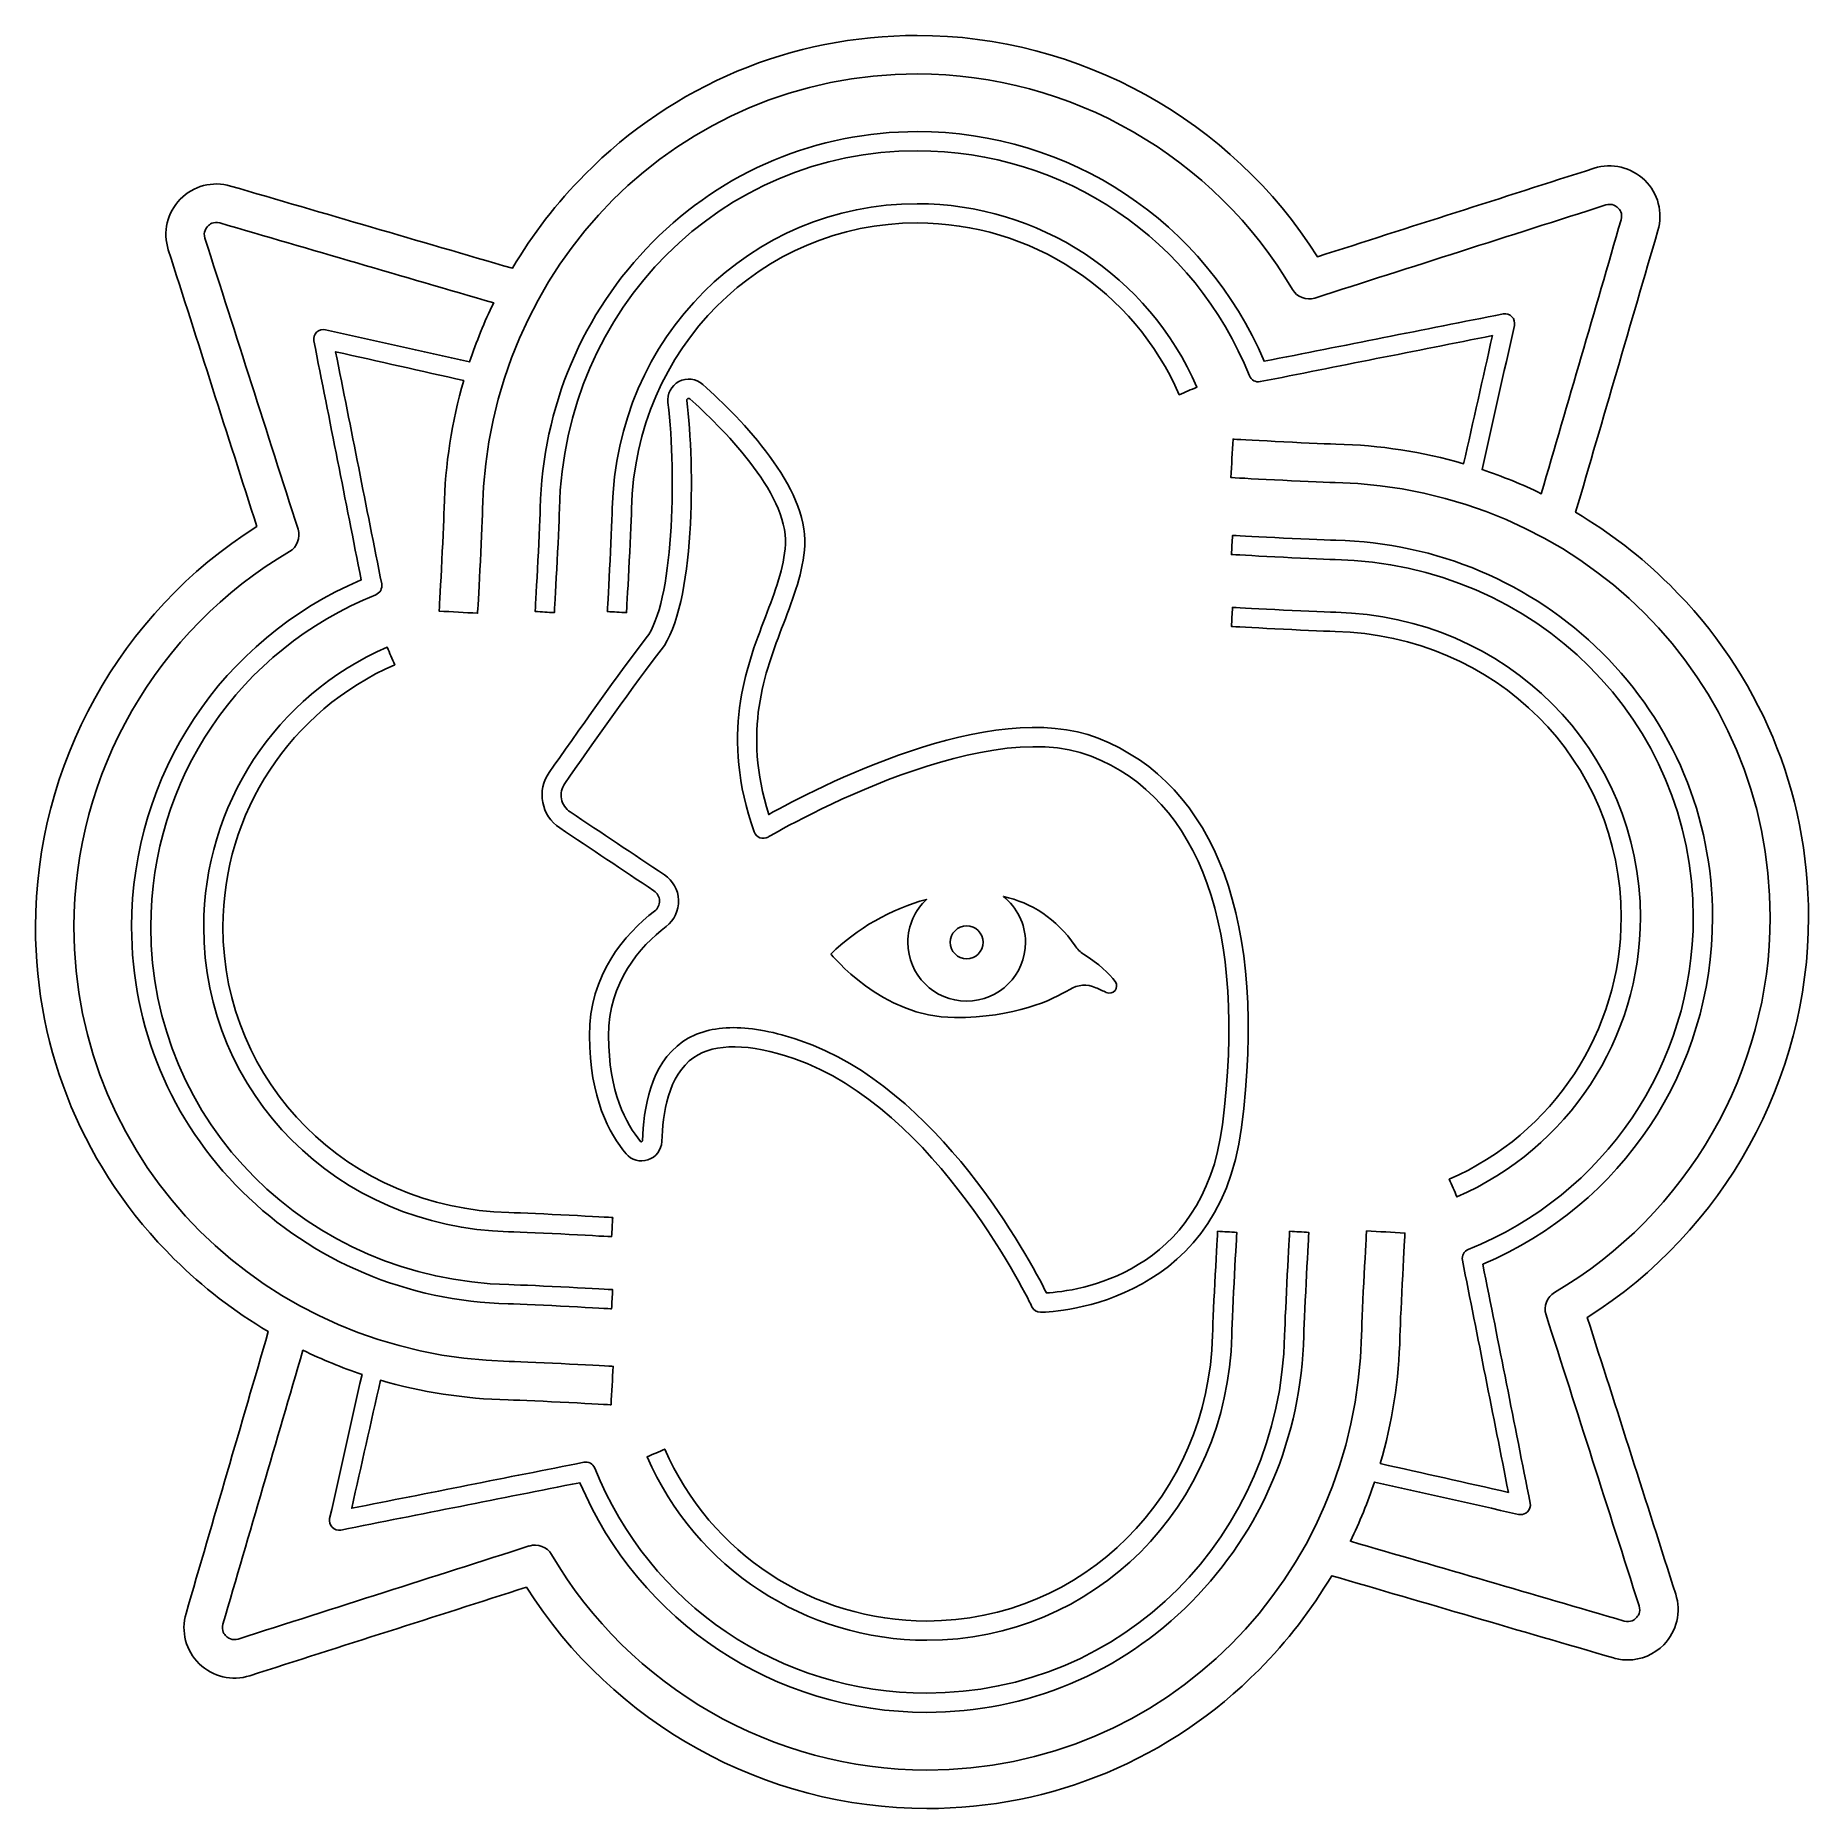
# Model space of a CAD drawing. Header units: millimetres. Extents: x 29.5 to 102.7, y 29.5 to 102.7.
import ezdxf

# ---------------------------------------------------------------- set-up
doc = ezdxf.new("R2010")
doc.units = ezdxf.units.MM
doc.layers.add('LOGO', color=7, linetype='Continuous')

msp = doc.modelspace()

# ---------------------------------------------------------------- linework, layer by layer
at = {"layer": 'LOGO'}
for points, knots in [([(66.345, 29.544), (71.526, 29.544), (76.397, 31.58), (80.058, 35.275), (81.223, 36.452), (82.227, 37.756), (83.057, 39.157), (86.935, 38.025), (90.814, 36.893), (94.692, 35.762), (94.887, 35.706), (95.083, 35.678), (95.278, 35.678), (95.831, 35.678), (96.369, 35.899), (96.768, 36.309), (97.308, 36.863), (97.497, 37.663), (97.26, 38.399), (96.043, 42.206), (94.826, 46.012), (93.609, 49.818), (99.261, 53.387), (102.744, 59.662), (102.744, 66.348), (102.744, 71.53), (100.71, 76.4), (97.012, 80.061), (95.835, 81.226), (94.532, 82.23), (93.13, 83.06), (94.262, 86.938), (95.394, 90.817), (96.526, 94.695), (96.742, 95.438), (96.534, 96.234), (95.98, 96.771), (95.427, 97.309), (94.627, 97.5), (93.891, 97.264), (90.084, 96.046), (86.278, 94.829), (82.471, 93.612), (78.907, 99.262), (72.632, 102.747), (65.946, 102.747), (60.764, 102.747), (55.894, 100.713), (52.232, 97.015), (51.067, 95.839), (50.063, 94.535), (49.234, 93.134), (45.355, 94.266), (41.477, 95.399), (37.598, 96.531), (36.856, 96.748), (36.06, 96.539), (35.522, 95.985), (34.984, 95.432), (34.794, 94.632), (35.03, 93.896), (36.247, 90.089), (37.465, 86.283), (38.682, 82.476), (33.03, 78.906), (29.545, 72.631), (29.545, 65.945), (29.545, 60.763), (31.579, 55.891), (35.276, 52.232), (36.453, 51.067), (37.757, 50.062), (39.158, 49.233), (38.025, 45.354), (36.893, 41.476), (35.76, 37.597), (35.544, 36.855), (35.753, 36.059), (36.306, 35.521), (36.86, 34.984), (37.66, 34.793), (38.396, 35.029), (42.202, 36.247), (46.009, 37.464), (49.815, 38.681), (53.383, 33.029), (59.659, 29.546), (66.345, 29.546), (66.345, 29.545), (66.345, 29.545), (66.345, 29.544)], [0, 0, 0, 0, 1, 1, 1, 2, 2, 2, 3, 3, 3, 4, 4, 4, 5, 5, 5, 6, 6, 6, 7, 7, 7, 8, 8, 8, 9, 9, 9, 10, 10, 10, 11, 11, 11, 12, 12, 12, 13, 13, 13, 14, 14, 14, 15, 15, 15, 16, 16, 16, 17, 17, 17, 18, 18, 18, 19, 19, 19, 20, 20, 20, 21, 21, 21, 22, 22, 22, 23, 23, 23, 24, 24, 24, 25, 25, 25, 26, 26, 26, 27, 27, 27, 28, 28, 28, 29, 29, 29, 30, 30, 30, 30]), ([(49.928, 40.384), (45.923, 39.103), (41.919, 37.822), (37.914, 36.542), (37.658, 36.46), (37.479, 36.597), (37.416, 36.659), (37.352, 36.72), (37.209, 36.895), (37.285, 37.155), (38.385, 40.925), (39.485, 44.695), (40.585, 48.465), (41.375, 48.08), (42.19, 47.746), (43.026, 47.467), (42.581, 45.484), (42.136, 43.501), (41.69, 41.519), (41.661, 41.388), (41.7, 41.251), (41.794, 41.156), (41.887, 41.06), (42.024, 41.019), (42.155, 41.043), (45.443, 41.694), (48.732, 42.346), (52.02, 42.997), (54.475, 37.226), (60.062, 33.515), (66.345, 33.515), (70.473, 33.515), (74.352, 35.136), (77.27, 38.08), (80.159, 40.997), (81.806, 44.899), (81.908, 49.068), (81.934, 50.12), (82.112, 53.299), (82.114, 53.331), (81.85, 53.346), (81.586, 53.36), (81.322, 53.375), (81.314, 53.244), (81.142, 50.152), (81.116, 49.086), (80.915, 40.798), (74.428, 34.309), (66.347, 34.309), (60.278, 34.309), (54.896, 37.955), (52.631, 43.597), (52.56, 43.773), (52.373, 43.875), (52.185, 43.839), (48.99, 43.206), (45.794, 42.573), (42.599, 41.94), (42.996, 43.703), (43.392, 45.466), (43.788, 47.228), (45.479, 46.736), (47.247, 46.46), (49.057, 46.417), (50.101, 46.391), (53.274, 46.214), (53.306, 46.212), (53.336, 46.741), (53.366, 47.269), (53.395, 47.798), (53.264, 47.806), (50.164, 47.979), (49.095, 48.004), (39.023, 48.245), (31.132, 56.125), (31.132, 65.945), (31.132, 72.282), (34.542, 78.218), (40.029, 81.437), (40.349, 81.625), (40.498, 82.01), (40.384, 82.363), (39.103, 86.368), (37.822, 90.373), (36.54, 94.378), (36.459, 94.634), (36.596, 94.813), (36.657, 94.876), (36.719, 94.94), (36.894, 95.082), (37.152, 95.007), (40.922, 93.907), (44.692, 92.807), (48.462, 91.707), (48.077, 90.917), (47.743, 90.101), (47.463, 89.266), (45.482, 89.71), (43.5, 90.155), (41.518, 90.599), (41.387, 90.629), (41.25, 90.589), (41.153, 90.496), (41.055, 90.403), (41.014, 90.266), (41.039, 90.135), (41.691, 86.847), (42.343, 83.558), (42.994, 80.27), (37.225, 77.817), (33.514, 72.23), (33.514, 65.945), (33.514, 61.817), (35.135, 57.937), (38.078, 55.02), (40.996, 52.13), (44.897, 50.483), (49.065, 50.382), (50.117, 50.356), (53.296, 50.178), (53.328, 50.176), (53.342, 50.44), (53.357, 50.703), (53.372, 50.967), (53.241, 50.975), (50.149, 51.148), (49.085, 51.174), (40.799, 51.376), (34.308, 57.864), (34.308, 65.945), (34.308, 72.014), (37.953, 77.396), (43.596, 79.658), (43.772, 79.73), (43.873, 79.916), (43.838, 80.103), (43.205, 83.298), (42.571, 86.493), (41.938, 89.688), (43.701, 89.292), (45.464, 88.896), (47.227, 88.5), (46.735, 86.809), (46.459, 85.039), (46.416, 83.231), (46.39, 82.187), (46.213, 79.013), (46.211, 78.982), (46.74, 78.952), (47.268, 78.922), (47.797, 78.892), (47.805, 79.023), (47.977, 82.123), (48.003, 83.193), (48.243, 93.269), (56.126, 101.159), (65.946, 101.159), (72.283, 101.159), (78.22, 97.75), (81.437, 92.262), (81.624, 91.943), (82.011, 91.794), (82.364, 91.907), (86.369, 93.188), (90.374, 94.469), (94.379, 95.749), (94.635, 95.833), (94.813, 95.694), (94.877, 95.632), (94.94, 95.571), (95.083, 95.396), (95.008, 95.138), (93.908, 91.368), (92.808, 87.598), (91.708, 83.828), (90.918, 84.213), (90.102, 84.546), (89.267, 84.826), (89.712, 86.809), (90.157, 88.791), (90.602, 90.774), (90.632, 90.905), (90.592, 91.042), (90.499, 91.137), (90.406, 91.232), (90.269, 91.276), (90.138, 91.25), (86.849, 90.599), (83.56, 89.947), (80.27, 89.295), (77.818, 95.067), (72.231, 98.778), (65.946, 98.778), (61.818, 98.778), (57.938, 97.156), (55.021, 94.213), (52.131, 91.296), (50.484, 87.394), (50.383, 83.227), (50.357, 82.175), (50.178, 78.996), (50.176, 78.964), (50.44, 78.949), (50.704, 78.933), (50.968, 78.918), (50.976, 79.049), (51.149, 82.143), (51.175, 83.207), (51.377, 91.492), (57.863, 97.984), (65.946, 97.984), (72.015, 97.984), (77.397, 94.338), (79.661, 88.696), (79.733, 88.52), (79.921, 88.416), (80.108, 88.454), (83.303, 89.087), (86.498, 89.72), (89.693, 90.353), (89.297, 88.59), (88.901, 86.827), (88.504, 85.064), (86.814, 85.557), (85.045, 85.832), (83.235, 85.876), (82.19, 85.902), (79.018, 86.078), (78.986, 86.08), (78.957, 85.552), (78.927, 85.023), (78.897, 84.495), (79.028, 84.487), (82.128, 84.314), (83.198, 84.288), (93.271, 84.046), (101.16, 76.164), (101.16, 66.344), (101.16, 60.007), (97.751, 54.071), (92.263, 50.852), (91.944, 50.664), (91.795, 50.279), (91.908, 49.926), (93.189, 45.921), (94.469, 41.916), (95.75, 37.911), (95.831, 37.655), (95.695, 37.476), (95.633, 37.413), (95.571, 37.349), (95.395, 37.206), (95.139, 37.282), (91.369, 38.382), (87.599, 39.482), (83.829, 40.582), (84.214, 41.372), (84.547, 42.188), (84.827, 43.023), (86.81, 42.578), (88.792, 42.133), (90.775, 41.688), (90.805, 41.682), (90.832, 41.678), (90.862, 41.678), (90.963, 41.678), (91.065, 41.717), (91.14, 41.791), (91.237, 41.884), (91.279, 42.021), (91.253, 42.152), (90.601, 45.44), (89.95, 48.729), (89.298, 52.017), (95.069, 54.472), (98.781, 60.059), (98.781, 66.342), (98.781, 70.47), (97.159, 74.35), (94.216, 77.267), (91.299, 80.157), (87.397, 81.804), (83.227, 81.905), (82.176, 81.931), (78.996, 82.109), (78.965, 82.109), (78.949, 81.845), (78.934, 81.581), (78.919, 81.317), (79.05, 81.31), (82.144, 81.137), (83.208, 81.111), (91.493, 80.911), (97.985, 74.425), (97.985, 66.342), (97.985, 60.273), (94.339, 54.891), (88.697, 52.627), (88.52, 52.555), (88.417, 52.369), (88.455, 52.182), (89.088, 48.987), (89.721, 45.792), (90.354, 42.596), (88.591, 42.993), (86.828, 43.389), (85.065, 43.785), (85.557, 45.476), (85.833, 47.244), (85.877, 49.054), (85.903, 50.1), (86.079, 53.272), (86.081, 53.303), (85.553, 53.333), (85.024, 53.363), (84.496, 53.393), (84.488, 53.262), (84.315, 50.162), (84.289, 49.092), (84.047, 39.018), (76.164, 31.13), (66.345, 31.13), (60.008, 31.13), (54.072, 34.539), (50.853, 40.026), (50.665, 40.346), (50.28, 40.495), (49.926, 40.382), (49.927, 40.382), (49.928, 40.383), (49.928, 40.384)], [0, 0, 0, 0, 1, 1, 1, 2, 2, 2, 3, 3, 3, 4, 4, 4, 5, 5, 5, 6, 6, 6, 7, 7, 7, 8, 8, 8, 9, 9, 9, 10, 10, 10, 11, 11, 11, 12, 12, 12, 13, 13, 13, 14, 14, 14, 15, 15, 15, 16, 16, 16, 17, 17, 17, 18, 18, 18, 19, 19, 19, 20, 20, 20, 21, 21, 21, 22, 22, 22, 23, 23, 23, 24, 24, 24, 25, 25, 25, 26, 26, 26, 27, 27, 27, 28, 28, 28, 29, 29, 29, 30, 30, 30, 31, 31, 31, 32, 32, 32, 33, 33, 33, 34, 34, 34, 35, 35, 35, 36, 36, 36, 37, 37, 37, 38, 38, 38, 39, 39, 39, 40, 40, 40, 41, 41, 41, 42, 42, 42, 43, 43, 43, 44, 44, 44, 45, 45, 45, 46, 46, 46, 47, 47, 47, 48, 48, 48, 49, 49, 49, 50, 50, 50, 51, 51, 51, 52, 52, 52, 53, 53, 53, 54, 54, 54, 55, 55, 55, 56, 56, 56, 57, 57, 57, 58, 58, 58, 59, 59, 59, 60, 60, 60, 61, 61, 61, 62, 62, 62, 63, 63, 63, 64, 64, 64, 65, 65, 65, 66, 66, 66, 67, 67, 67, 68, 68, 68, 69, 69, 69, 70, 70, 70, 71, 71, 71, 72, 72, 72, 73, 73, 73, 74, 74, 74, 75, 75, 75, 76, 76, 76, 77, 77, 77, 78, 78, 78, 79, 79, 79, 80, 80, 80, 81, 81, 81, 82, 82, 82, 83, 83, 83, 84, 84, 84, 85, 85, 85, 86, 86, 86, 87, 87, 87, 88, 88, 88, 89, 89, 89, 90, 90, 90, 91, 91, 91, 92, 92, 92, 93, 93, 93, 94, 94, 94, 95, 95, 95, 96, 96, 96, 97, 97, 97, 98, 98, 98, 99, 99, 99, 100, 100, 100, 101, 101, 101, 102, 102, 102, 103, 103, 103, 104, 104, 104, 105, 105, 105, 106, 106, 106, 107, 107, 107, 108, 108, 108, 109, 109, 109, 110, 110, 110, 110]), ([(54.153, 83.205), (54.312, 89.823), (59.492, 95.007), (65.946, 95.007), (70.645, 95.007), (74.892, 92.223), (76.766, 87.912), (77.008, 88.018), (77.251, 88.124), (77.494, 88.23), (75.494, 92.828), (70.961, 95.801), (65.946, 95.801), (59.059, 95.801), (53.53, 90.278), (53.36, 83.225), (53.334, 82.173), (53.155, 78.994), (53.153, 78.962), (53.417, 78.947), (53.681, 78.933), (53.945, 78.918), (53.953, 79.049), (54.126, 82.143), (54.151, 83.207), (54.152, 83.206), (54.153, 83.205), (54.153, 83.205)], [0, 0, 0, 0, 1, 1, 1, 2, 2, 2, 3, 3, 3, 4, 4, 4, 5, 5, 5, 6, 6, 6, 7, 7, 7, 8, 8, 8, 9, 9, 9, 9]), ([(73.414, 73.734), (69.02, 75.467), (61.679, 71.627), (59.815, 70.581), (58.74, 74.054), (59.633, 76.388), (60.425, 78.46), (60.845, 79.561), (61.244, 80.603), (61.302, 81.697), (61.429, 84.096), (58.718, 86.886), (57.091, 88.337), (56.819, 88.579), (56.434, 88.627), (56.11, 88.458), (55.787, 88.289), (55.61, 87.948), (55.654, 87.587), (56.029, 84.493), (55.872, 79.303), (54.759, 77.876), (53.745, 76.576), (51.814, 73.836), (50.754, 72.319), (50.5, 71.956), (50.407, 71.518), (50.488, 71.085), (50.569, 70.652), (50.817, 70.275), (51.187, 70.029), (52.484, 69.163), (53.781, 68.297), (55.078, 67.431), (55.217, 67.338), (55.301, 67.189), (55.306, 67.023), (55.312, 66.854), (55.239, 66.697), (55.104, 66.594), (53.872, 65.643), (52.405, 63.98), (52.415, 61.442), (52.425, 58.886), (53.243, 57.386), (53.925, 56.576), (54.148, 56.312), (54.505, 56.215), (54.832, 56.326), (55.16, 56.437), (55.382, 56.733), (55.4, 57.078), (55.453, 58.217), (55.648, 59.819), (56.729, 60.555), (57.611, 61.156), (59, 61.138), (60.857, 60.505), (66.769, 58.489), (70.645, 50.34), (70.685, 50.259), (70.75, 50.12), (70.889, 50.031), (71.042, 50.031), (71.141, 50.031), (78.375, 50.106), (79.338, 57.667), (80.411, 66.102), (78.308, 71.807), (73.414, 73.736), (73.414, 73.736), (73.414, 73.735), (73.414, 73.734)], [0, 0, 0, 0, 1, 1, 1, 2, 2, 2, 3, 3, 3, 4, 4, 4, 5, 5, 5, 6, 6, 6, 7, 7, 7, 8, 8, 8, 9, 9, 9, 10, 10, 10, 11, 11, 11, 12, 12, 12, 13, 13, 13, 14, 14, 14, 15, 15, 15, 16, 16, 16, 17, 17, 17, 18, 18, 18, 19, 19, 19, 20, 20, 20, 21, 21, 21, 22, 22, 22, 23, 23, 23, 24, 24, 24, 24]), ([(78.546, 57.767), (77.756, 51.569), (72.501, 50.902), (71.282, 50.83), (70.578, 52.247), (66.829, 59.305), (61.107, 61.255), (60.075, 61.607), (59.161, 61.783), (58.365, 61.783), (57.535, 61.783), (56.837, 61.593), (56.275, 61.21), (54.9, 60.273), (54.66, 58.423), (54.6, 57.114), (54.6, 57.104), (54.598, 57.086), (54.57, 57.076), (54.542, 57.066), (54.533, 57.08), (54.527, 57.088), (53.927, 57.796), (53.213, 59.128), (53.203, 61.446), (53.193, 63.659), (54.493, 65.125), (55.582, 65.965), (55.922, 66.227), (56.108, 66.622), (56.094, 67.048), (56.08, 67.475), (55.868, 67.854), (55.513, 68.09), (54.216, 68.956), (52.918, 69.822), (51.621, 70.688), (51.433, 70.815), (51.304, 71.008), (51.262, 71.23), (51.22, 71.452), (51.268, 71.678), (51.399, 71.863), (52.455, 73.373), (54.378, 76.1), (55.38, 77.386), (56.791, 79.196), (56.765, 84.985), (56.438, 87.682), (56.436, 87.696), (56.432, 87.732), (56.475, 87.753), (56.519, 87.775), (56.549, 87.751), (56.559, 87.744), (57.783, 86.652), (60.619, 83.884), (60.506, 81.738), (60.454, 80.77), (60.077, 79.785), (59.68, 78.743), (58.849, 76.57), (57.815, 73.865), (59.214, 69.865), (59.254, 69.751), (59.341, 69.664), (59.454, 69.622), (59.567, 69.581), (59.69, 69.593), (59.794, 69.654), (59.881, 69.706), (68.528, 74.806), (73.122, 72.996), (77.645, 71.214), (79.574, 65.804), (78.55, 57.767), (78.548, 57.767), (78.547, 57.767), (78.546, 57.767)], [0, 0, 0, 0, 1, 1, 1, 2, 2, 2, 3, 3, 3, 4, 4, 4, 5, 5, 5, 6, 6, 6, 7, 7, 7, 8, 8, 8, 9, 9, 9, 10, 10, 10, 11, 11, 11, 12, 12, 12, 13, 13, 13, 14, 14, 14, 15, 15, 15, 16, 16, 16, 17, 17, 17, 18, 18, 18, 19, 19, 19, 20, 20, 20, 21, 21, 21, 22, 22, 22, 23, 23, 23, 24, 24, 24, 25, 25, 25, 26, 26, 26, 26]), ([(95.008, 66.346), (95.008, 61.646), (92.224, 57.399), (87.913, 55.526), (88.018, 55.283), (88.123, 55.04), (88.229, 54.798), (92.829, 56.798), (95.802, 61.331), (95.802, 66.346), (95.802, 73.234), (90.279, 78.761), (83.225, 78.932), (82.174, 78.958), (78.994, 79.136), (78.963, 79.138), (78.948, 78.874), (78.933, 78.611), (78.919, 78.347), (79.05, 78.339), (82.142, 78.166), (83.208, 78.14), (89.826, 77.981), (95.008, 72.802), (95.008, 66.348), (95.008, 66.347), (95.008, 66.347), (95.008, 66.346)], [0, 0, 0, 0, 1, 1, 1, 2, 2, 2, 3, 3, 3, 4, 4, 4, 5, 5, 5, 6, 6, 6, 7, 7, 7, 8, 8, 8, 9, 9, 9, 9]), ([(37.285, 65.945), (37.285, 70.644), (40.069, 74.891), (44.379, 76.765), (44.274, 77.008), (44.168, 77.25), (44.062, 77.493), (39.464, 75.493), (36.491, 70.96), (36.491, 65.945), (36.491, 59.057), (42.014, 53.53), (49.067, 53.359), (50.119, 53.333), (53.298, 53.154), (53.33, 53.152), (53.345, 53.416), (53.36, 53.68), (53.376, 53.944), (53.245, 53.952), (50.151, 54.125), (49.087, 54.151), (42.468, 54.309), (37.285, 59.489), (37.285, 65.943), (37.285, 65.944), (37.285, 65.944), (37.285, 65.945)], [0, 0, 0, 0, 1, 1, 1, 2, 2, 2, 3, 3, 3, 4, 4, 4, 5, 5, 5, 6, 6, 6, 7, 7, 7, 8, 8, 8, 9, 9, 9, 9]), ([(72.818, 64.816), (72.675, 64.905), (72.558, 65.028), (72.463, 65.167), (71.701, 66.296), (70.657, 66.939), (69.502, 67.199), (70.058, 66.755), (70.415, 66.072), (70.415, 65.306), (70.415, 63.966), (69.326, 62.879), (67.988, 62.879), (66.65, 62.879), (65.561, 63.966), (65.561, 65.306), (65.561, 66.007), (65.858, 66.638), (66.335, 67.08), (64.862, 66.687), (63.445, 65.872), (62.385, 64.824), (62.385, 64.824), (64.485, 62.2), (67.49, 62.2), (69.971, 62.2), (71.52, 62.919), (72.241, 63.365), (72.568, 63.565), (72.973, 63.593), (73.322, 63.433), (73.466, 63.366), (73.61, 63.3), (73.753, 63.234), (74.037, 63.103), (74.305, 63.436), (74.118, 63.685), (73.866, 64.018), (73.461, 64.419), (72.818, 64.816)], [0, 0, 0, 0, 1, 1, 1, 2, 2, 2, 3, 3, 3, 4, 4, 4, 5, 5, 5, 6, 6, 6, 7, 7, 7, 8, 8, 8, 9, 9, 9, 10, 10, 10, 11, 11, 11, 12, 12, 12, 13, 13, 13, 13]), ([(67.988, 64.625), (68.363, 64.625), (68.669, 64.929), (68.669, 65.306), (68.669, 65.683), (68.363, 65.987), (67.988, 65.987), (67.613, 65.987), (67.307, 65.681), (67.307, 65.306), (67.307, 64.931), (67.613, 64.625), (67.988, 64.625)], [0, 0, 0, 0, 1, 1, 1, 2, 2, 2, 3, 3, 3, 4, 4, 4, 4]), ([(78.139, 49.086), (77.98, 42.467), (72.801, 37.286), (66.347, 37.286), (61.647, 37.286), (57.4, 40.07), (55.527, 44.381), (55.284, 44.275), (55.041, 44.17), (54.798, 44.065), (56.799, 39.465), (61.332, 36.492), (66.347, 36.492), (73.233, 36.492), (78.762, 42.015), (78.933, 49.068), (78.959, 50.12), (79.137, 53.299), (79.139, 53.331), (78.875, 53.346), (78.611, 53.36), (78.347, 53.375), (78.339, 53.244), (78.167, 50.152), (78.141, 49.086), (78.14, 49.086), (78.14, 49.086), (78.139, 49.086)], [0, 0, 0, 0, 1, 1, 1, 2, 2, 2, 3, 3, 3, 4, 4, 4, 5, 5, 5, 6, 6, 6, 7, 7, 7, 8, 8, 8, 9, 9, 9, 9])]:
    msp.add_open_spline(points, degree=3, knots=knots, dxfattribs=at)

doc.saveas('drawing.dxf')
